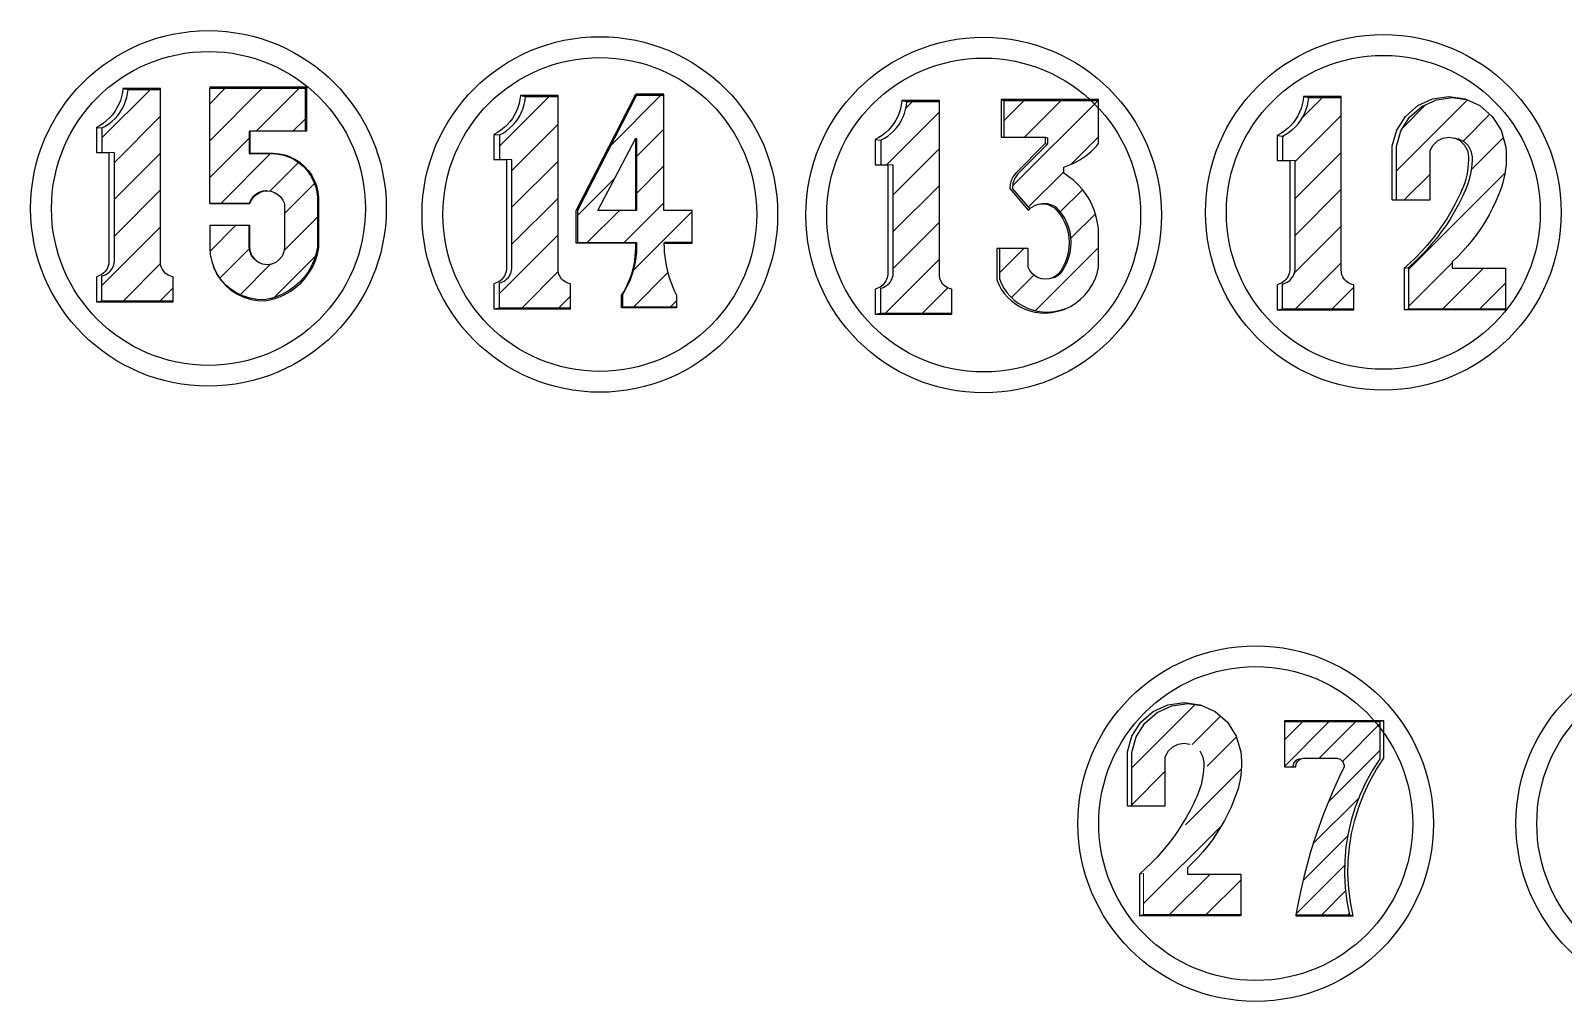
# Model space of a CAD drawing. Header units: inches. Extents: x -212 to 2684, y -258 to 1343.
# Drawn here: x 555.4 to 628.8, y 558.6 to 605.2 of the extents above; entities that cross this region are included whole.
import ezdxf

# ---------------------------------------------------------------- set-up
doc = ezdxf.new("R2010")
doc.units = ezdxf.units.IN
doc.header["$MEASUREMENT"] = 0
pattern_1 = [(45, (3674.853, -606.098), (-0.88388348, 0.88388348), [])]

msp = doc.modelspace()

# ---------------------------------------------------------------- hatches: boundary and pattern name
at = {"lineweight": 25}
h = msp.add_hatch(dxfattribs=at)
h.set_pattern_fill('ANSI31', color=256, scale=10)
h.set_pattern_definition(pattern_1)
h.paths.add_polyline_path([(562.033, 593.407), (561.958, 593.443), (561.887, 593.488), (561.822, 593.54), (561.763, 593.6), (561.713, 593.666), (561.67, 593.738), (561.636, 593.815), (561.612, 593.895), (561.597, 593.977), (561.592, 594.06), (561.592, 602.348), (560.037, 602.348), (560.014, 602.155), (559.974, 601.964), (559.918, 601.777), (559.846, 601.596), (559.758, 601.422), (559.656, 601.256), (559.54, 601.099), (559.41, 600.953), (559.269, 600.819), (559.116, 600.698), (558.953, 600.59), (558.782, 600.497), (558.782, 599.323), (559.121, 599.323), (559.378, 599.305), (559.378, 594.093), (559.367, 594.013), (559.348, 593.934), (559.321, 593.857), (559.286, 593.784), (559.243, 593.715), (559.193, 593.651), (559.137, 593.592), (559.074, 593.54), (559.007, 593.494), (558.935, 593.456), (558.86, 593.426), (558.782, 593.403), (558.782, 592.211), (562.194, 592.211), (562.194, 593.364), (562.112, 593.381)])
h = msp.add_hatch(dxfattribs=at)
h.set_pattern_fill('ANSI31', color=256, scale=10)
h.set_pattern_definition(pattern_1)
h.paths.add_polyline_path([(568.618, 598.452), (568.427, 598.659), (568.213, 598.841), (567.978, 598.995), (567.726, 599.119), (567.507, 599.194), (567.253, 599.248), (566.951, 599.269), (565.844, 599.269), (565.844, 600.34), (568.527, 600.34), (568.527, 602.4), (563.953, 602.4), (563.953, 596.884), (565.844, 596.884), (565.917, 597.048), (566.023, 597.194), (566.157, 597.315), (566.313, 597.405), (566.485, 597.461), (566.682, 597.482), (566.882, 597.461), (567.055, 597.405), (567.213, 597.313), (567.348, 597.192), (567.455, 597.044), (567.529, 596.878), (567.529, 594.77), (567.501, 594.556), (567.418, 594.356), (567.286, 594.185), (567.115, 594.053), (566.915, 593.97), (566.701, 593.942), (566.487, 593.97), (566.287, 594.053), (566.099, 594.197), (565.954, 594.386), (565.872, 594.584), (565.844, 594.796), (565.844, 595.824), (563.953, 595.824), (563.953, 594.77), (563.976, 594.429), (564.044, 594.094), (564.143, 593.808), (564.296, 593.506), (564.487, 593.227), (564.714, 592.975), (564.972, 592.757), (565.257, 592.574), (565.564, 592.432), (565.887, 592.331), (566.22, 592.274), (566.558, 592.262), (566.874, 592.324), (567.182, 592.419), (567.477, 592.546), (567.757, 592.704), (568.019, 592.891), (568.26, 593.105), (568.477, 593.343), (568.667, 593.603), (568.828, 593.881), (568.959, 594.175), (569.058, 594.481), (569.124, 594.796), (569.124, 596.884), (569.123, 597.165), (569.087, 597.443), (569.017, 597.715), (568.915, 597.977), (568.781, 598.224)])
h = msp.add_hatch(dxfattribs=at)
h.set_pattern_fill('ANSI31', color=256, scale=10)
h.set_pattern_definition(pattern_1)
h.paths.add_polyline_path([(581.09, 593.072), (581.015, 593.108), (580.944, 593.153), (580.879, 593.205), (580.821, 593.265), (580.77, 593.331), (580.727, 593.403), (580.694, 593.48), (580.669, 593.56), (580.654, 593.642), (580.649, 593.725), (580.649, 602.013), (579.094, 602.013), (579.071, 601.82), (579.031, 601.629), (578.975, 601.442), (578.903, 601.261), (578.816, 601.087), (578.714, 600.921), (578.597, 600.764), (578.468, 600.618), (578.326, 600.484), (578.173, 600.363), (578.011, 600.255), (577.839, 600.162), (577.839, 598.988), (578.178, 598.988), (578.436, 598.97), (578.436, 593.758), (578.425, 593.678), (578.406, 593.599), (578.378, 593.522), (578.343, 593.449), (578.3, 593.38), (578.25, 593.316), (578.194, 593.257), (578.132, 593.205), (578.065, 593.159), (577.993, 593.121), (577.917, 593.091), (577.839, 593.068), (577.839, 591.876), (581.252, 591.876), (581.252, 593.029), (581.17, 593.046)])
h = msp.add_hatch(dxfattribs=at)
h.set_pattern_fill('ANSI31', color=256, scale=10)
h.set_pattern_definition(pattern_1)
h.paths.add_polyline_path([(585.726, 602.065), (584.407, 602.065), (581.574, 596.549), (581.574, 595.001), (584.407, 595.001), (584.407, 594.77), (584.402, 594.572), (584.388, 594.374), (584.365, 594.177), (584.331, 593.982), (584.289, 593.789), (584.236, 593.597), (584.175, 593.409), (584.105, 593.224), (584.025, 593.042), (583.937, 592.865), (583.841, 592.692), (583.736, 592.523), (583.736, 591.927), (586.328, 591.927), (586.328, 592.478), (586.234, 592.673), (586.148, 592.871), (586.069, 593.073), (585.998, 593.277), (585.935, 593.484), (585.881, 593.694), (585.834, 593.905), (585.796, 594.118), (585.766, 594.332), (585.744, 594.548), (585.731, 594.764), (585.726, 595.001), (587.081, 595.001), (587.081, 596.543), (585.726, 596.543)])
h.paths.add_polyline_path([(584.371, 600.005), (584.407, 599.978), (584.407, 596.549), (584.371, 596.543), (582.564, 596.543)], flags=16)
h = msp.add_hatch(dxfattribs=at)
h.set_pattern_fill('ANSI31', color=256, scale=10)
h.set_pattern_definition(pattern_1)
h.paths.add_polyline_path([(599.372, 592.82), (599.296, 592.855), (599.225, 592.9), (599.16, 592.952), (599.102, 593.012), (599.051, 593.079), (599.009, 593.151), (598.975, 593.227), (598.95, 593.307), (598.936, 593.389), (598.931, 593.473), (598.931, 601.761), (597.375, 601.761), (597.352, 601.567), (597.313, 601.376), (597.257, 601.189), (597.185, 601.008), (597.097, 600.834), (596.995, 600.668), (596.878, 600.511), (596.749, 600.365), (596.607, 600.231), (596.455, 600.11), (596.292, 600.003), (596.121, 599.91), (596.121, 598.735), (596.459, 598.735), (596.717, 598.717), (596.717, 593.506), (596.706, 593.425), (596.687, 593.346), (596.66, 593.27), (596.624, 593.196), (596.581, 593.127), (596.532, 593.063), (596.475, 593.005), (596.413, 592.952), (596.346, 592.907), (596.274, 592.868), (596.199, 592.838), (596.121, 592.816), (596.121, 591.623), (599.533, 591.623), (599.533, 592.776), (599.451, 592.793)])
h = msp.add_hatch(dxfattribs=at)
h.set_pattern_fill('ANSI31', color=256, scale=10)
h.set_pattern_definition(pattern_1)
h.paths.add_polyline_path([(606.565, 601.812), (602.026, 601.812), (602.026, 600.054), (604.006, 600.054), (604.113, 600.023), (604.113, 599.725), (602.713, 598.311), (602.626, 598.21), (602.587, 598.155), (602.553, 598.097), (602.523, 598.038), (602.497, 597.976), (602.475, 597.913), (602.458, 597.848), (602.445, 597.783), (602.434, 597.65), (602.435, 597.583), (603.258, 596.624), (603.285, 596.65), (603.387, 596.724), (603.5, 596.784), (603.619, 596.827), (603.744, 596.854), (603.87, 596.863), (603.979, 596.863), (604.105, 596.854), (604.228, 596.828), (604.346, 596.785), (604.458, 596.726), (604.559, 596.652), (604.65, 596.565), (604.803, 596.376), (604.936, 596.173), (605.046, 595.957), (605.134, 595.731), (605.197, 595.497), (605.236, 595.257), (605.25, 595.015), (605.238, 594.772), (605.201, 594.533), (605.14, 594.298), (605.054, 594.071), (604.945, 593.854), (604.867, 593.693), (604.759, 593.552), (604.624, 593.435), (604.469, 593.348), (604.365, 593.313), (604.193, 593.259), (604.014, 593.241), (603.835, 593.259), (603.663, 593.313), (603.506, 593.401), (603.37, 593.519), (603.26, 593.662), (603.182, 593.824), (603.182, 594.727), (601.807, 594.727), (601.807, 593.258), (601.905, 593.029), (602.026, 592.811), (602.169, 592.607), (602.332, 592.418), (602.513, 592.248), (602.711, 592.097), (602.924, 591.967), (603.149, 591.86), (603.383, 591.776), (603.625, 591.717), (603.872, 591.683), (604.121, 591.674), (604.421, 591.699), (604.716, 591.758), (605.003, 591.85), (605.215, 591.946), (605.442, 592.082), (605.683, 592.268), (605.901, 592.479), (606.094, 592.714), (606.259, 592.969), (606.394, 593.242), (606.496, 593.528), (606.565, 593.824), (606.565, 595.362), (606.553, 595.658), (606.515, 595.952), (606.452, 596.242), (606.364, 596.525), (606.253, 596.799), (606.118, 597.063), (605.962, 597.315), (605.784, 597.552), (605.587, 597.773), (605.372, 597.977), (605.14, 598.161), (604.893, 598.325), (604.893, 598.626), (605.055, 598.68), (605.214, 598.742), (605.37, 598.811), (605.522, 598.888), (605.67, 598.973), (605.813, 599.065), (605.952, 599.163), (606.086, 599.269), (606.215, 599.381), (606.338, 599.499), (606.455, 599.623), (606.565, 599.753)])
h = msp.add_hatch(dxfattribs=at)
h.set_pattern_fill('ANSI31', color=256, scale=10)
h.set_pattern_definition(pattern_1)
h.paths.add_polyline_path([(618.635, 593.023), (618.56, 593.059), (618.489, 593.103), (618.424, 593.156), (618.365, 593.216), (618.315, 593.282), (618.272, 593.354), (618.238, 593.43), (618.214, 593.51), (618.199, 593.593), (618.194, 593.676), (618.194, 601.964), (616.639, 601.964), (616.616, 601.77), (616.576, 601.58), (616.52, 601.393), (616.448, 601.212), (616.36, 601.037), (616.258, 600.871), (616.142, 600.715), (616.012, 600.569), (615.871, 600.435), (615.718, 600.314), (615.555, 600.206), (615.384, 600.113), (615.384, 598.939), (615.723, 598.939), (615.98, 598.92), (615.98, 593.709), (615.97, 593.628), (615.95, 593.55), (615.923, 593.473), (615.888, 593.4), (615.845, 593.331), (615.795, 593.267), (615.739, 593.208), (615.677, 593.156), (615.609, 593.11), (615.537, 593.072), (615.462, 593.041), (615.384, 593.019), (615.384, 591.826), (618.796, 591.826), (618.796, 592.979), (618.714, 592.996)])
h = msp.add_hatch(dxfattribs=at)
h.set_pattern_fill('ANSI31', color=256, scale=10)
h.set_pattern_definition(pattern_1)
h.paths.add_polyline_path([(626.071, 593.774), (623.511, 593.774), (623.511, 594.076), (623.773, 594.325), (624.023, 594.585), (624.263, 594.855), (624.492, 595.134), (624.708, 595.423), (624.913, 595.72), (625.105, 596.026), (625.285, 596.339), (625.452, 596.659), (625.605, 596.986), (625.745, 597.319), (625.792, 597.449), (625.871, 597.657), (625.939, 597.87), (625.995, 598.086), (626.041, 598.304), (626.075, 598.525), (626.097, 598.747), (626.108, 598.969), (626.107, 599.192), (626.095, 599.415), (626.071, 599.637), (625.855, 600.392), (625.435, 601.055), (624.844, 601.572), (624.202, 601.867), (623.532, 601.964), (622.762, 601.853), (622.056, 601.528), (621.47, 601.016), (621.054, 600.36), (620.841, 599.612), (620.848, 598.834), (620.848, 597.045), (622.45, 597.045), (622.45, 599.397), (622.601, 599.68), (622.808, 599.882), (623.067, 600.012), (623.353, 600.056), (623.532, 600.027), (623.64, 600.012), (623.644, 600.009), (623.815, 599.983), (624.072, 599.854), (624.277, 599.654), (624.412, 599.401), (624.463, 599.119), (624.463, 598.937), (624.455, 598.756), (624.437, 598.575), (624.411, 598.395), (624.377, 598.217), (624.333, 598.041), (624.281, 597.867), (624.221, 597.695), (624.153, 597.527), (624.077, 597.363), (623.991, 597.174), (623.817, 596.827), (623.629, 596.487), (623.429, 596.154), (623.217, 595.829), (622.992, 595.512), (622.756, 595.204), (622.509, 594.905), (622.25, 594.615), (621.981, 594.335), (621.701, 594.065), (621.412, 593.806), (621.412, 591.826), (626.071, 591.826)])
h = msp.add_hatch(dxfattribs=at)
h.set_pattern_fill('ANSI31', color=256, scale=10)
h.set_pattern_definition([(45, (3572.353, -606.098), (-0.8838835, 0.8838835), [])])
h.paths.add_polyline_path([(613.377, 564.725), (610.82, 564.725), (610.82, 565.026), (611.081, 565.275), (611.332, 565.535), (611.571, 565.804), (611.799, 566.084), (612.016, 566.372), (612.221, 566.669), (612.413, 566.975), (612.592, 567.288), (612.759, 567.608), (612.912, 567.934), (613.052, 568.267), (613.098, 568.397), (613.177, 568.605), (613.245, 568.817), (613.302, 569.033), (613.347, 569.251), (613.381, 569.471), (613.404, 569.693), (613.415, 569.916), (613.414, 570.139), (613.401, 570.361), (613.377, 570.583), (613.162, 571.337), (612.742, 572), (612.151, 572.516), (611.51, 572.811), (610.84, 572.908), (610.071, 572.797), (609.365, 572.472), (608.781, 571.961), (608.365, 571.305), (608.152, 570.558), (608.159, 569.781), (608.159, 567.993), (609.76, 567.993), (609.76, 570.343), (609.91, 570.626), (610.117, 570.828), (610.376, 570.957), (610.662, 571.002), (610.84, 570.973), (610.948, 570.957), (610.953, 570.955), (611.123, 570.928), (611.38, 570.8), (611.585, 570.6), (611.72, 570.347), (611.771, 570.065), (611.771, 569.884), (611.763, 569.702), (611.745, 569.522), (611.719, 569.342), (611.685, 569.164), (611.641, 568.988), (611.59, 568.814), (611.529, 568.643), (611.461, 568.475), (611.385, 568.31), (611.3, 568.122), (611.125, 567.775), (610.938, 567.436), (610.738, 567.103), (610.526, 566.778), (610.301, 566.461), (610.066, 566.153), (609.818, 565.854), (609.56, 565.565), (609.291, 565.285), (609.011, 565.016), (608.722, 564.757), (608.722, 562.779), (613.377, 562.779)])
h = msp.add_hatch(dxfattribs=at)
h.set_pattern_fill('ANSI31', color=256, scale=7.2)
h.set_pattern_definition([(45, (2748.2416, -298.58115), (-0.6363961, 0.6363961), [])])
h.paths.add_polyline_path([(618.417, 566.025), (618.52, 566.671), (618.667, 567.308), (618.86, 567.934), (619.095, 568.544), (619.373, 569.136), (619.692, 569.708), (620.051, 570.255), (620.051, 572.023), (615.466, 572.023), (615.466, 569.87), (615.873, 569.87), (615.877, 569.927), (615.912, 570.029), (615.971, 570.118), (616.052, 570.189), (616.148, 570.236), (616.174, 570.241), (616.124, 570.224), (616.076, 570.2), (616.032, 570.171), (615.991, 570.136), (615.956, 570.095), (615.927, 570.051), (615.903, 570.003), (615.886, 569.953), (615.875, 569.9), (615.873, 569.87), (616.015, 569.87), (616.02, 569.951), (616.055, 570.053), (616.115, 570.143), (616.197, 570.215), (616.294, 570.263), (616.373, 570.278), (616.427, 570.282), (617.968, 570.282), (618.065, 570.262), (618.161, 570.214), (618.242, 570.143), (618.301, 570.053), (618.334, 569.95), (618.338, 569.87), (618.066, 569.304), (617.808, 568.731), (617.563, 568.153), (617.333, 567.568), (617.117, 566.978), (616.915, 566.384), (616.728, 565.784), (616.556, 565.18), (616.399, 564.572), (616.256, 563.96), (616.128, 563.345), (616.024, 562.774), (618.59, 562.774), (618.464, 563.416), (618.384, 564.066), (618.349, 564.719), (618.36, 565.373)])

# ---------------------------------------------------------------- linework, layer by layer
for p, q in [((568.527, 602.4), (568.527, 600.34)), ((584.407, 602.065), (585.726, 602.065)), ((601.898, 601.861), (601.898, 600.054)), ((602.026, 601.812), (602.026, 600.054)), ((558.782, 600.497), (558.782, 599.323)), ((565.873, 600.34), (565.873, 599.287)), ((577.839, 600.162), (577.839, 598.988)), ((584.371, 596.543), (584.371, 600.005)), ((596.121, 599.91), (596.121, 598.735)), ((601.898, 600.054), (602.026, 600.054)), ((602.026, 600.054), (604.006, 600.054)), ((604.006, 600.054), (604.113, 600.023)), ((604.113, 600.023), (604.113, 599.725)), ((615.384, 600.113), (615.384, 598.939)), ((566.701, 597.48), (566.882, 597.461)), ((566.882, 597.461), (567.055, 597.405)), ((567.055, 597.405), (567.213, 597.313)), ((563.953, 596.884), (565.844, 596.884)), ((567.213, 597.313), (567.348, 597.192)), ((567.348, 597.192), (567.455, 597.044)), ((567.455, 597.044), (567.529, 596.878)), ((567.529, 596.878), (567.529, 594.77)), ((567.501, 594.556), (567.418, 594.356)), ((567.529, 594.77), (567.501, 594.556)), ((566.287, 594.053), (566.115, 594.185)), ((566.487, 593.97), (566.287, 594.053)), ((566.701, 593.942), (566.487, 593.97)), ((566.915, 593.97), (566.701, 593.942)), ((567.115, 594.053), (566.915, 593.97)), ((567.286, 594.185), (567.115, 594.053)), ((567.418, 594.356), (567.286, 594.185)), ((604.365, 593.313), (604.193, 593.259)), ((558.782, 592.211), (562.194, 592.211)), ((577.839, 591.876), (581.252, 591.876)), ((596.121, 591.623), (599.533, 591.623)), ((615.384, 591.826), (618.796, 591.826))]:
    msp.add_line(p, q, dxfattribs=at)
at = {"lineweight": 20}
msp.add_line((616.024, 562.774), (618.59, 562.774), dxfattribs=at)
at = {"lineweight": 25}
for points in [[(558.518, 592.159), (562.194, 592.159), (562.194, 592.211), (562.194, 593.364), (562.112, 593.381), (562.033, 593.407), (561.958, 593.443), (561.887, 593.488), (561.822, 593.54), (561.763, 593.6), (561.713, 593.666), (561.67, 593.738), (561.636, 593.815), (561.612, 593.895), (561.597, 593.977), (561.592, 594.06), (561.592, 602.348), (561.592, 602.397), (559.785, 602.397), (559.762, 602.201), (559.722, 602.008), (559.666, 601.82), (559.593, 601.637), (559.504, 601.461), (559.401, 601.293), (559.284, 601.135), (559.153, 600.988), (559.01, 600.853), (558.856, 600.73), (558.691, 600.621), (558.518, 600.527), (558.518, 599.323), (558.782, 599.323), (559.121, 599.323), (559.121, 594.06), (559.11, 593.979), (559.09, 593.899), (559.063, 593.822), (559.027, 593.748), (558.984, 593.678), (558.933, 593.614), (558.876, 593.554), (558.814, 593.502), (558.746, 593.456), (558.673, 593.417), (558.597, 593.386), (558.518, 593.364), (558.518, 592.159), (558.782, 592.211), (558.782, 593.403), (558.86, 593.426), (558.935, 593.456), (559.007, 593.494), (559.074, 593.54), (559.137, 593.592), (559.193, 593.651), (559.243, 593.715), (559.286, 593.784), (559.321, 593.857), (559.348, 593.934), (559.367, 594.013), (559.378, 594.093), (559.378, 599.305), (559.121, 599.323)], [(558.518, 600.527), (558.782, 600.497), (558.953, 600.59), (559.116, 600.698), (559.269, 600.819), (559.41, 600.953), (559.54, 601.099), (559.656, 601.256), (559.758, 601.422), (559.846, 601.596), (559.918, 601.777), (559.974, 601.964), (560.014, 602.155), (560.037, 602.348)], [(559.785, 602.397), (560.037, 602.348), (561.592, 602.348)], [(568.583, 602.448), (563.953, 602.448), (563.953, 602.4)], [(565.873, 596.878), (563.953, 596.878), (563.953, 596.884), (563.953, 602.4), (568.527, 602.4), (568.583, 602.448), (568.583, 600.34), (568.527, 600.34), (565.873, 600.34), (565.844, 600.313), (565.844, 599.269), (565.873, 599.287), (566.991, 599.287), (567.295, 599.265), (567.552, 599.211), (567.773, 599.135), (568.028, 599.01), (568.265, 598.854), (568.482, 598.671), (568.674, 598.462), (568.839, 598.231)], [(577.576, 591.824), (581.252, 591.824), (581.252, 591.876), (581.252, 593.029), (581.17, 593.046), (581.09, 593.072), (581.015, 593.108), (580.944, 593.153), (580.879, 593.205), (580.821, 593.265), (580.77, 593.331), (580.727, 593.403), (580.694, 593.48), (580.669, 593.56), (580.654, 593.642), (580.649, 593.725), (580.649, 602.013), (580.649, 602.062), (578.843, 602.062), (578.82, 601.866), (578.78, 601.673), (578.723, 601.485), (578.65, 601.302), (578.562, 601.126), (578.458, 600.958), (578.341, 600.8), (578.21, 600.653), (578.067, 600.518), (577.913, 600.395), (577.749, 600.286), (577.576, 600.193), (577.576, 598.988), (577.839, 598.988), (578.178, 598.988), (578.178, 593.725), (578.167, 593.644), (578.148, 593.564), (578.12, 593.487), (578.084, 593.413), (578.041, 593.343), (577.991, 593.279), (577.934, 593.219), (577.871, 593.167), (577.803, 593.121), (577.731, 593.082), (577.655, 593.051), (577.576, 593.029), (577.576, 591.824), (577.839, 591.876), (577.839, 593.068), (577.917, 593.091), (577.993, 593.121), (578.065, 593.159), (578.132, 593.205), (578.194, 593.257), (578.25, 593.316), (578.3, 593.38), (578.343, 593.449), (578.378, 593.522), (578.406, 593.599), (578.425, 593.678), (578.436, 593.758), (578.436, 598.97), (578.178, 598.988)], [(577.576, 600.193), (577.839, 600.162), (578.011, 600.255), (578.173, 600.363), (578.326, 600.484), (578.468, 600.618), (578.597, 600.764), (578.714, 600.921), (578.816, 601.087), (578.903, 601.261), (578.975, 601.442), (579.031, 601.629), (579.071, 601.82), (579.094, 602.013)], [(578.843, 602.062), (579.094, 602.013), (580.649, 602.013)], [(581.511, 594.98), (581.511, 596.543), (584.371, 602.113)], [(585.726, 594.98), (587.081, 594.98), (587.081, 595.001), (587.081, 596.543), (585.726, 596.543), (585.726, 602.065), (585.726, 602.113), (584.371, 602.113), (584.407, 602.065), (581.574, 596.549), (581.574, 595.001)], [(595.857, 591.572), (599.533, 591.572), (599.533, 591.623), (599.533, 592.776), (599.451, 592.793), (599.372, 592.82), (599.296, 592.855), (599.225, 592.9), (599.16, 592.952), (599.102, 593.012), (599.051, 593.079), (599.009, 593.151), (598.975, 593.227), (598.95, 593.307), (598.936, 593.389), (598.931, 593.473), (598.931, 601.761), (598.931, 601.809), (597.124, 601.809), (597.101, 601.614), (597.061, 601.421), (597.004, 601.232), (596.931, 601.049), (596.843, 600.873), (596.74, 600.706), (596.622, 600.547), (596.492, 600.4), (596.349, 600.265), (596.194, 600.142), (596.03, 600.034), (595.857, 599.94), (595.857, 598.735), (596.121, 598.735), (596.459, 598.735), (596.459, 593.473), (596.448, 593.391), (596.429, 593.312), (596.401, 593.234), (596.366, 593.161), (596.322, 593.091), (596.272, 593.026), (596.215, 592.967), (596.152, 592.914), (596.084, 592.868), (596.012, 592.829), (595.936, 592.799), (595.857, 592.776), (595.857, 591.572), (596.121, 591.623), (596.121, 592.816), (596.199, 592.838), (596.274, 592.868), (596.346, 592.907), (596.413, 592.952), (596.475, 593.005), (596.532, 593.063), (596.581, 593.127), (596.624, 593.196), (596.66, 593.27), (596.687, 593.346), (596.706, 593.425), (596.717, 593.506), (596.717, 598.717), (596.459, 598.735)], [(595.857, 599.94), (596.121, 599.91), (596.292, 600.003), (596.455, 600.11), (596.607, 600.231), (596.749, 600.365), (596.878, 600.511), (596.995, 600.668), (597.097, 600.834), (597.185, 601.008), (597.257, 601.189), (597.313, 601.376), (597.352, 601.567), (597.375, 601.761)], [(597.124, 601.809), (597.375, 601.761), (598.931, 601.761)], [(605.683, 592.268), (605.901, 592.479), (606.094, 592.714), (606.259, 592.969), (606.394, 593.242), (606.496, 593.528), (606.565, 593.824), (606.565, 595.362), (606.553, 595.658), (606.515, 595.952), (606.452, 596.242), (606.364, 596.525), (606.253, 596.799), (606.118, 597.063), (605.962, 597.315), (605.784, 597.552), (605.587, 597.773), (605.372, 597.977), (605.14, 598.161), (604.893, 598.325), (604.893, 598.626), (605.055, 598.68), (605.214, 598.742), (605.37, 598.811), (605.522, 598.888), (605.67, 598.973), (605.813, 599.065), (605.952, 599.163), (606.086, 599.269), (606.215, 599.381), (606.338, 599.499), (606.455, 599.623), (606.565, 599.753), (606.565, 601.812)], [(615.12, 591.775), (618.796, 591.775), (618.796, 591.826), (618.796, 592.979), (618.714, 592.996), (618.635, 593.023), (618.56, 593.059), (618.489, 593.103), (618.424, 593.156), (618.365, 593.216), (618.315, 593.282), (618.272, 593.354), (618.238, 593.43), (618.214, 593.51), (618.199, 593.593), (618.194, 593.676), (618.194, 601.964), (618.194, 602.013), (616.387, 602.013), (616.364, 601.817), (616.324, 601.624), (616.268, 601.436), (616.195, 601.253), (616.106, 601.077), (616.003, 600.909), (615.886, 600.751), (615.755, 600.604), (615.612, 600.468), (615.458, 600.346), (615.293, 600.237), (615.12, 600.143), (615.12, 598.939), (615.384, 598.939), (615.723, 598.939), (615.723, 593.676), (615.712, 593.595), (615.692, 593.515), (615.665, 593.438), (615.629, 593.364), (615.586, 593.294), (615.535, 593.229), (615.479, 593.17), (615.416, 593.117), (615.348, 593.071), (615.275, 593.033), (615.199, 593.002), (615.12, 592.979), (615.12, 591.775), (615.384, 591.826), (615.384, 593.019), (615.462, 593.041), (615.537, 593.072), (615.609, 593.11), (615.677, 593.156), (615.739, 593.208), (615.795, 593.267), (615.845, 593.331), (615.888, 593.4), (615.923, 593.473), (615.95, 593.55), (615.97, 593.628), (615.98, 593.709), (615.98, 598.92), (615.723, 598.939)], [(615.12, 600.143), (615.384, 600.113), (615.555, 600.206), (615.718, 600.314), (615.871, 600.435), (616.012, 600.569), (616.142, 600.715), (616.258, 600.871), (616.36, 601.037), (616.448, 601.212), (616.52, 601.393), (616.576, 601.58), (616.616, 601.77), (616.639, 601.964)], [(616.387, 602.013), (616.639, 601.964), (618.194, 601.964)], [(620.643, 597.045), (620.643, 598.852), (620.636, 599.637), (620.851, 600.392), (621.272, 601.055), (621.863, 601.572), (622.576, 601.9), (623.353, 602.013), (624.13, 601.9), (624.202, 601.867), (624.844, 601.572), (625.435, 601.055), (625.855, 600.392), (626.071, 599.637), (626.095, 599.415), (626.107, 599.192), (626.108, 598.969), (626.097, 598.747), (626.075, 598.525), (626.041, 598.304), (625.995, 598.086), (625.939, 597.87), (625.871, 597.657), (625.792, 597.449), (625.745, 597.319), (625.605, 596.986), (625.452, 596.659), (625.285, 596.339), (625.105, 596.026), (624.913, 595.72), (624.708, 595.423), (624.492, 595.134), (624.263, 594.855), (624.023, 594.585), (623.773, 594.325), (623.511, 594.076), (623.511, 593.774), (626.071, 593.774), (626.071, 591.826), (626.071, 591.775), (621.213, 591.775)], [(620.848, 597.045), (620.848, 598.834), (620.841, 599.612), (621.054, 600.36), (621.47, 601.016), (622.056, 601.528), (622.762, 601.853), (623.532, 601.964), (624.202, 601.867)], [(604.006, 599.753), (602.592, 598.325), (602.503, 598.223), (602.465, 598.167), (602.43, 598.109), (602.4, 598.049), (602.374, 597.987), (602.352, 597.923), (602.334, 597.858), (602.321, 597.792), (602.31, 597.657), (602.311, 597.59), (603.193, 596.561), (603.258, 596.624), (603.285, 596.65), (603.387, 596.724), (603.5, 596.784), (603.619, 596.827), (603.744, 596.854), (603.87, 596.863)], [(604.006, 600.054), (604.006, 599.753), (604.113, 599.725), (602.713, 598.311), (602.626, 598.21), (602.587, 598.155), (602.553, 598.097), (602.523, 598.038), (602.497, 597.976), (602.475, 597.913), (602.458, 597.848), (602.445, 597.783), (602.434, 597.65), (602.435, 597.583), (603.258, 596.624)], [(620.643, 597.045), (620.848, 597.045), (622.45, 597.045), (622.45, 599.344), (622.464, 599.424), (622.601, 599.68), (622.808, 599.882), (623.067, 600.012), (623.353, 600.056), (623.532, 600.027), (623.64, 600.012), (623.644, 600.009)], [(624.106, 599.68), (624.242, 599.424), (624.294, 599.139), (624.294, 598.956), (624.285, 598.773), (624.268, 598.59), (624.242, 598.409), (624.207, 598.229), (624.163, 598.051), (624.111, 597.875), (624.05, 597.702), (623.981, 597.532), (623.904, 597.366), (623.818, 597.175), (623.641, 596.825), (623.452, 596.482), (623.25, 596.145), (623.035, 595.817), (622.809, 595.497), (622.57, 595.186), (622.32, 594.883), (622.059, 594.591), (621.787, 594.308), (621.505, 594.036), (621.213, 593.774), (621.213, 591.775), (621.412, 591.826), (626.071, 591.826)], [(624.106, 599.68), (623.899, 599.882), (623.644, 600.009), (623.815, 599.983), (624.072, 599.854), (624.277, 599.654), (624.412, 599.401), (624.463, 599.119), (624.463, 598.937), (624.455, 598.756), (624.437, 598.575), (624.411, 598.395), (624.377, 598.217), (624.333, 598.041), (624.281, 597.867), (624.221, 597.695), (624.153, 597.527), (624.077, 597.363), (623.991, 597.174), (623.817, 596.827), (623.629, 596.487), (623.429, 596.154), (623.217, 595.829), (622.992, 595.512), (622.756, 595.204), (622.509, 594.905), (622.25, 594.615), (621.981, 594.335), (621.701, 594.065), (621.412, 593.806)], [(565.844, 599.269), (566.951, 599.269), (567.253, 599.248), (567.507, 599.194), (567.726, 599.119), (567.978, 598.995), (568.213, 598.841), (568.427, 598.659), (568.618, 598.452), (568.781, 598.224), (568.915, 597.977), (569.017, 597.715), (569.087, 597.443), (569.123, 597.165), (569.124, 596.884), (569.124, 594.796), (569.058, 594.481), (568.959, 594.175), (568.828, 593.881), (568.667, 593.603), (568.477, 593.343), (568.26, 593.105), (568.019, 592.891), (567.757, 592.704), (567.477, 592.546), (567.182, 592.419), (566.874, 592.324), (566.558, 592.262), (566.22, 592.274), (565.887, 592.331), (565.564, 592.432), (565.257, 592.574), (564.972, 592.757), (564.714, 592.975), (564.487, 593.227), (564.296, 593.506), (564.143, 593.808)], [(564.044, 594.094), (564.143, 593.808), (564.156, 593.772), (564.31, 593.466), (564.503, 593.185), (564.732, 592.931), (564.992, 592.71), (565.28, 592.526), (565.59, 592.382), (565.916, 592.28), (566.253, 592.223), (566.594, 592.211), (566.913, 592.273), (567.224, 592.369), (567.522, 592.498), (567.805, 592.657), (568.07, 592.846), (568.313, 593.062), (568.532, 593.302), (568.724, 593.565), (568.887, 593.846), (569.019, 594.143), (569.119, 594.452), (569.185, 594.77), (569.185, 596.878), (569.184, 597.161), (569.148, 597.443), (569.078, 597.718), (568.974, 597.982), (568.839, 598.231)], [(565.984, 594.356), (565.901, 594.556), (565.873, 594.77), (565.873, 595.824), (565.844, 595.824), (563.953, 595.824), (563.953, 594.77), (563.976, 594.429), (564.044, 594.094)], [(565.984, 594.356), (566.115, 594.185), (566.084, 594.217), (565.954, 594.386), (565.872, 594.584), (565.844, 594.796), (565.844, 595.824)], [(584.371, 594.98), (581.511, 594.98), (581.574, 595.001), (584.407, 595.001)], [(587.081, 595.001), (585.748, 595.001), (585.726, 594.98), (585.731, 594.764), (585.744, 594.548), (585.766, 594.332), (585.796, 594.118), (585.834, 593.905), (585.881, 593.694), (585.935, 593.484), (585.998, 593.277), (586.069, 593.073), (586.148, 592.871), (586.234, 592.673), (586.328, 592.478), (586.328, 591.927), (586.328, 591.876), (583.694, 591.876), (583.694, 592.478), (583.799, 592.648), (583.897, 592.822), (583.986, 593.002), (584.066, 593.185), (584.137, 593.372), (584.199, 593.562), (584.252, 593.755), (584.295, 593.951), (584.329, 594.148), (584.353, 594.347), (584.367, 594.546), (584.371, 594.747)], [(584.371, 594.747), (584.371, 594.98), (584.407, 595.001), (584.407, 594.77), (584.402, 594.572), (584.388, 594.374), (584.365, 594.177), (584.331, 593.982), (584.289, 593.789), (584.236, 593.597), (584.175, 593.409), (584.105, 593.224), (584.025, 593.042), (583.937, 592.865), (583.841, 592.692), (583.736, 592.523), (583.736, 591.927)], [(604.193, 593.259), (604.014, 593.241), (603.835, 593.259), (603.663, 593.313), (603.506, 593.401), (603.37, 593.519), (603.26, 593.662), (603.182, 593.824), (603.182, 594.727), (601.807, 594.727), (601.677, 594.727), (601.677, 593.222), (601.776, 592.991), (601.898, 592.771), (602.042, 592.565), (602.207, 592.374), (602.39, 592.202), (602.59, 592.05), (602.805, 591.918), (603.032, 591.81), (603.269, 591.725), (603.513, 591.666), (603.762, 591.631), (604.014, 591.623), (604.317, 591.648), (604.615, 591.707), (604.904, 591.801), (605.181, 591.926), (605.215, 591.946), (605.442, 592.082), (605.683, 592.268)], [(601.807, 594.727), (601.807, 593.258), (601.905, 593.029), (602.026, 592.811), (602.169, 592.607), (602.332, 592.418), (602.513, 592.248), (602.711, 592.097), (602.924, 591.967), (603.149, 591.86), (603.383, 591.776), (603.625, 591.717), (603.872, 591.683), (604.121, 591.674), (604.421, 591.699), (604.716, 591.758), (605.003, 591.85), (605.215, 591.946)], [(621.213, 593.774), (621.412, 593.806), (621.412, 591.826)], [(583.694, 591.876), (583.736, 591.927), (586.328, 591.927)], [(607.954, 567.993), (607.954, 569.798), (607.947, 570.583), (608.162, 571.337), (608.582, 572), (609.173, 572.516), (609.886, 572.844), (610.662, 572.956), (611.439, 572.844), (611.51, 572.811), (612.151, 572.516), (612.742, 572), (613.162, 571.337), (613.377, 570.583), (613.401, 570.361), (613.414, 570.139), (613.415, 569.916), (613.404, 569.693), (613.381, 569.471), (613.347, 569.251), (613.302, 569.033), (613.245, 568.817), (613.177, 568.605), (613.098, 568.397), (613.052, 568.267), (612.912, 567.934), (612.759, 567.608), (612.592, 567.288), (612.413, 566.975), (612.221, 566.669), (612.016, 566.372), (611.799, 566.084), (611.571, 565.804), (611.332, 565.535), (611.081, 565.275), (610.82, 565.026), (610.82, 564.725), (613.377, 564.725), (613.377, 562.779), (613.377, 562.727), (608.523, 562.727)], [(608.159, 567.993), (608.159, 569.781), (608.152, 570.558), (608.365, 571.305), (608.781, 571.961), (609.365, 572.472), (610.071, 572.797), (610.84, 572.908), (611.51, 572.811)], [(620.235, 572.067), (620.051, 572.023), (615.466, 572.023)], [(620.051, 572.023), (620.051, 570.255), (619.692, 569.708), (619.373, 569.136), (619.095, 568.544), (618.86, 567.934), (618.667, 567.308), (618.52, 566.671), (618.417, 566.025), (618.36, 565.373), (618.349, 564.719), (618.384, 564.066), (618.464, 563.416), (618.59, 562.774), (618.76, 562.727), (618.633, 563.376), (618.551, 564.031), (618.516, 564.691), (618.527, 565.352), (618.585, 566.01), (618.689, 566.663), (618.838, 567.306), (619.032, 567.938), (619.27, 568.554), (619.551, 569.152), (619.873, 569.729), (620.235, 570.282), (620.235, 572.067), (615.466, 572.067), (615.466, 572.023), (615.466, 569.87), (615.873, 569.87), (616.015, 569.87), (616.019, 569.924), (616.029, 569.976), (616.046, 570.027), (616.07, 570.076), (616.1, 570.121), (616.136, 570.161), (616.176, 570.197), (616.221, 570.227), (616.269, 570.25), (616.321, 570.268), (616.373, 570.278), (616.427, 570.282), (617.932, 570.282), (617.986, 570.278), (618.038, 570.268), (618.089, 570.25), (618.137, 570.226), (618.181, 570.196), (618.221, 570.161), (618.256, 570.12), (618.286, 570.075), (618.309, 570.027), (618.326, 569.976), (618.336, 569.923), (618.338, 569.87), (618.066, 569.304), (617.808, 568.731), (617.563, 568.153), (617.333, 567.568), (617.117, 566.978), (616.915, 566.384), (616.728, 565.784), (616.556, 565.18), (616.399, 564.572), (616.256, 563.96), (616.128, 563.345), (616.024, 562.774), (616.015, 562.727), (618.76, 562.727)], [(607.954, 567.993), (608.159, 567.993), (609.761, 567.993), (609.761, 570.293), (609.776, 570.372), (609.912, 570.628), (610.119, 570.83), (610.378, 570.96), (610.664, 571.004), (610.843, 570.975), (610.951, 570.96), (610.955, 570.957)], [(611.414, 570.626), (611.55, 570.37), (611.602, 570.085), (611.602, 569.902), (611.594, 569.719), (611.576, 569.537), (611.55, 569.356), (611.515, 569.176), (611.471, 568.998), (611.419, 568.822), (611.358, 568.649), (611.289, 568.48), (611.212, 568.314), (611.126, 568.123), (610.95, 567.773), (610.761, 567.43), (610.559, 567.094), (610.345, 566.766), (610.118, 566.446), (609.88, 566.135), (609.63, 565.833), (609.369, 565.541), (609.097, 565.259), (608.815, 564.987), (608.523, 564.725), (608.523, 562.727), (608.722, 562.779), (613.377, 562.779)], [(616.227, 570.252), (616.174, 570.241), (616.124, 570.224), (616.076, 570.2), (616.032, 570.171), (615.991, 570.136), (615.956, 570.095), (615.927, 570.051), (615.903, 570.003), (615.886, 569.953), (615.875, 569.9), (615.873, 569.87)]]:
    msp.add_lwpolyline(points, dxfattribs=at)
for points in [[(602.026, 601.812), (606.565, 601.812), (606.565, 601.861), (601.898, 601.861)], [(582.564, 596.543), (584.371, 600.005), (584.407, 599.978), (584.407, 596.549), (584.371, 596.543)], [(565.873, 596.878), (565.947, 597.044), (566.054, 597.192), (566.189, 597.313), (566.347, 597.405), (566.52, 597.461), (566.701, 597.48), (566.664, 597.48), (566.485, 597.461), (566.313, 597.405), (566.157, 597.315), (566.023, 597.194), (565.917, 597.048), (565.844, 596.884)], [(604.105, 596.854), (603.979, 596.863), (603.87, 596.863), (603.997, 596.854), (604.122, 596.827), (604.241, 596.784), (604.353, 596.724), (604.456, 596.65), (604.548, 596.561), (604.702, 596.371), (604.836, 596.166), (604.948, 595.948), (605.036, 595.719), (605.101, 595.483), (605.14, 595.241), (605.154, 594.996), (605.142, 594.751), (605.104, 594.509), (605.042, 594.272), (604.956, 594.043), (604.846, 593.824), (604.767, 593.662), (604.658, 593.519), (604.522, 593.401), (604.365, 593.313), (604.469, 593.348), (604.624, 593.435), (604.759, 593.552), (604.867, 593.693), (604.945, 593.854), (605.054, 594.071), (605.14, 594.298), (605.201, 594.533), (605.238, 594.772), (605.25, 595.015), (605.236, 595.257), (605.197, 595.497), (605.134, 595.731), (605.046, 595.957), (604.936, 596.173), (604.803, 596.376), (604.65, 596.565), (604.559, 596.652), (604.458, 596.726), (604.346, 596.785), (604.228, 596.828)]]:
    msp.add_lwpolyline(points, close=True, dxfattribs=at)
at = {"lineweight": 20}
msp.add_lwpolyline([(608.523, 564.725), (608.722, 564.757), (608.722, 562.779)], dxfattribs=at)
at = {"lineweight": 25}
for centre, radius in [((563.89, 596.641), 8.524), ((582.652, 596.351), 8.524), ((601.051, 596.324), 8.524), ((620.212, 596.451), 8.524), ((563.89, 596.641), 7.524), ((620.212, 596.451), 7.524), ((582.652, 596.351), 7.524), ((601.051, 596.324), 7.524), ((614.094, 567.145), 8.524), ((635.094, 567.145), 8.524), ((614.094, 567.145), 7.524), ((635.094, 567.145), 7.524)]:
    msp.add_circle(centre, radius, dxfattribs=at)

doc.saveas('drawing.dxf')
